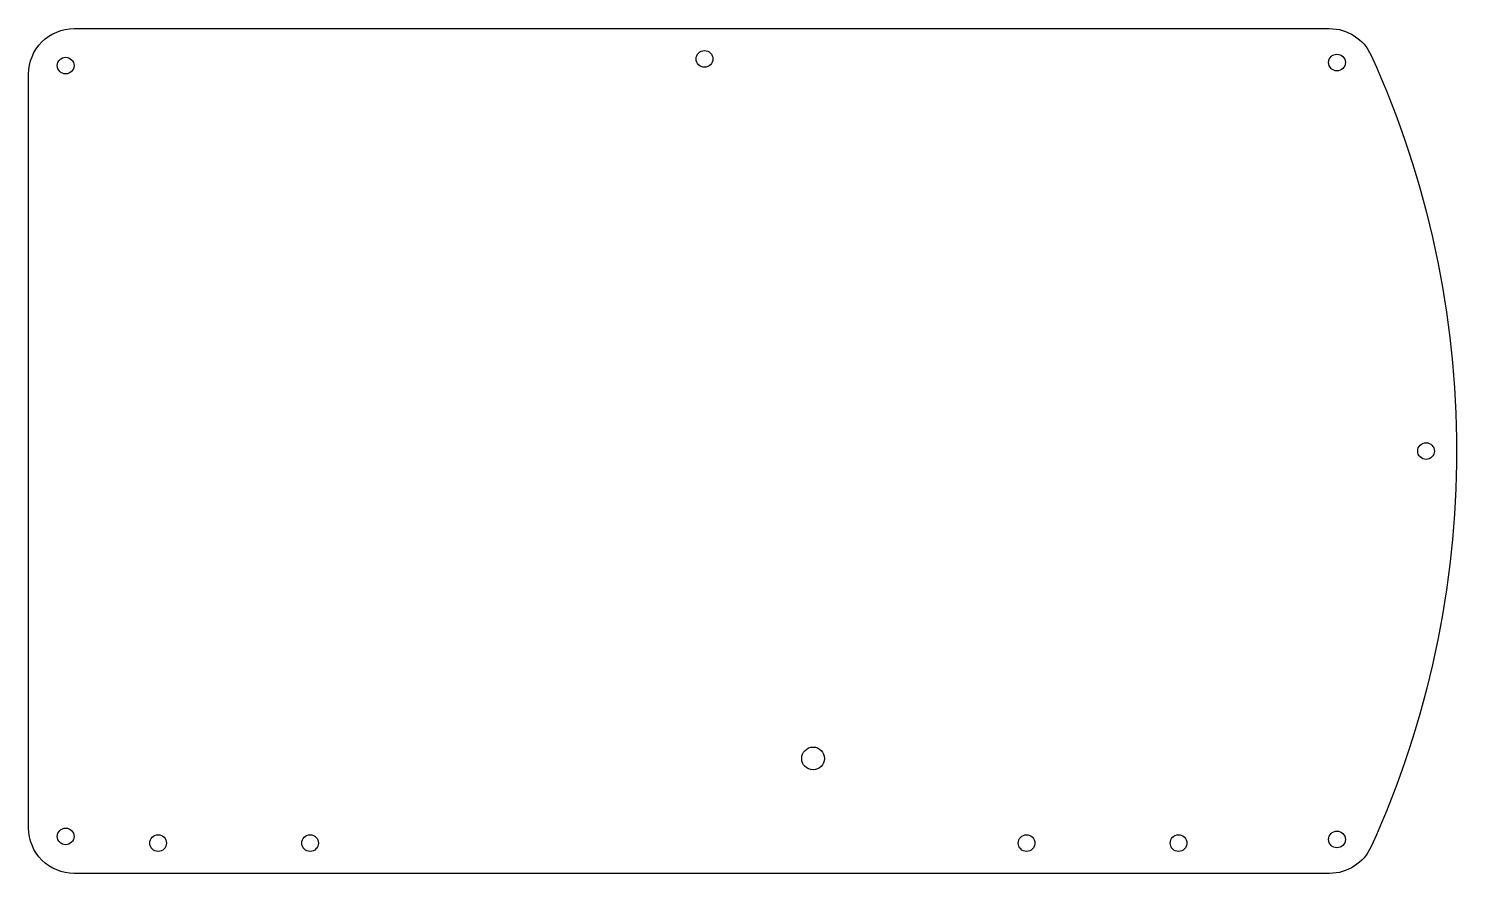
# Model space of a CAD drawing. Header units: millimetres. Extents: x -165 to 23, y -8 to 103.
import ezdxf

# ---------------------------------------------------------------- set-up
doc = ezdxf.new("R2010")
doc.units = ezdxf.units.MM
doc.layers.get('0').update_dxf_attribs({"linetype": 'CONTINUOUS'})

msp = doc.modelspace()

# ---------------------------------------------------------------- linework, layer by layer
msp.add_lwpolyline([(-159.16, -8, -0.414214), (-165.16, -2), (-165.16, 97.25, -0.414214), (-159.16, 103.25), (6.06, 103.25, -0.294603), (11.53, 99.72, -0.215656), (11.53, -4.47, -0.294603), (6.06, -8)], format="xyb", close=True)
for centre, radius in [((-76.2, 99.25), 1.1), ((7.04, 98.77), 1.1), ((-160.28, 98.37), 1.1), ((18.76, 47.62), 1.1), ((-61.91, 7.14), 1.5), ((-160.28, -3.12), 1.1), ((-148.11, -4), 1.1), ((-128.11, -4), 1.1), ((-33.81, -4), 1.1), ((-13.81, -4), 1.1), ((7.04, -3.52), 1.1)]:
    msp.add_circle(centre, radius)

doc.saveas('drawing.dxf')
